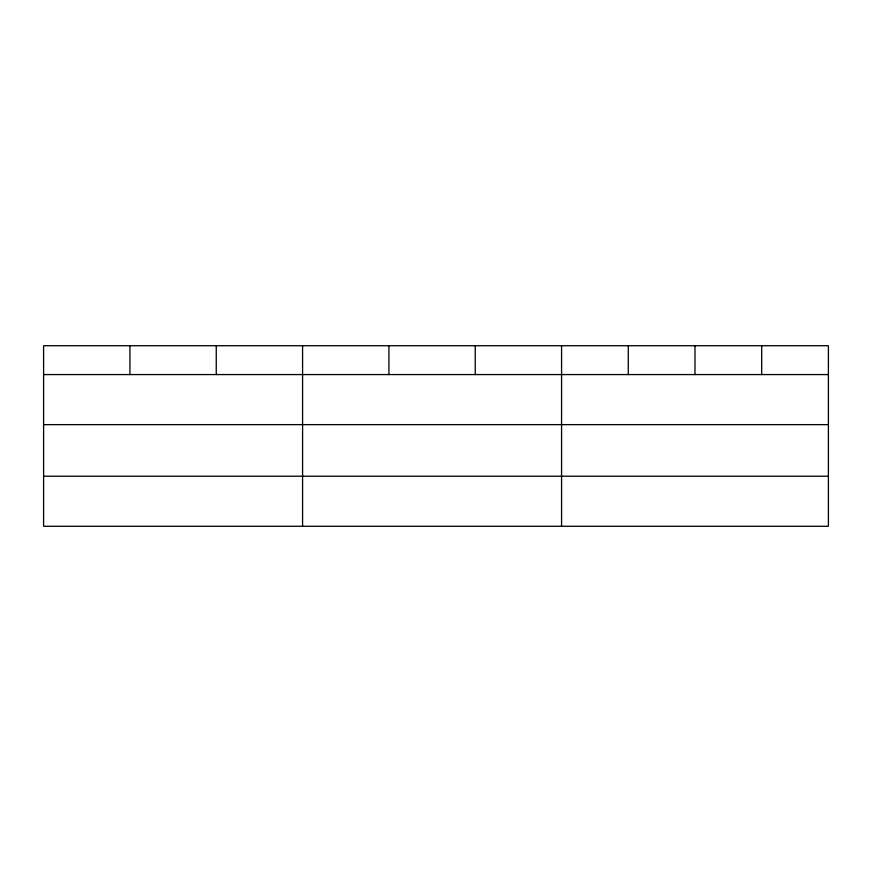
<?xml version="1.0" encoding="UTF-8"?>
<svg xmlns="http://www.w3.org/2000/svg" width="872" height="872" viewBox="0 0 872 872"><rect width="100%" height="100%" fill="white"/><g stroke="black" fill="none" stroke-linecap="round" stroke-linejoin="round"><path stroke-width="1.31" d="M828.4 424.631L828.4 345.726L43.6 345.726L43.6 526.274L828.4 526.274L828.4 424.631L43.6 424.631M43.6 374.568L828.4 374.568M43.6 476.21L828.4 476.21M761.692 345.726L761.692 374.568M694.984 345.726L694.984 374.568M628.276 345.726L628.276 374.568M561.568 345.726L561.568 526.274M475.24 345.726L475.24 374.568M388.912 345.726L388.912 374.568M302.584 345.726L302.584 526.274M216.256 345.726L216.256 374.568M129.928 345.726L129.928 374.568"/></g></svg>
